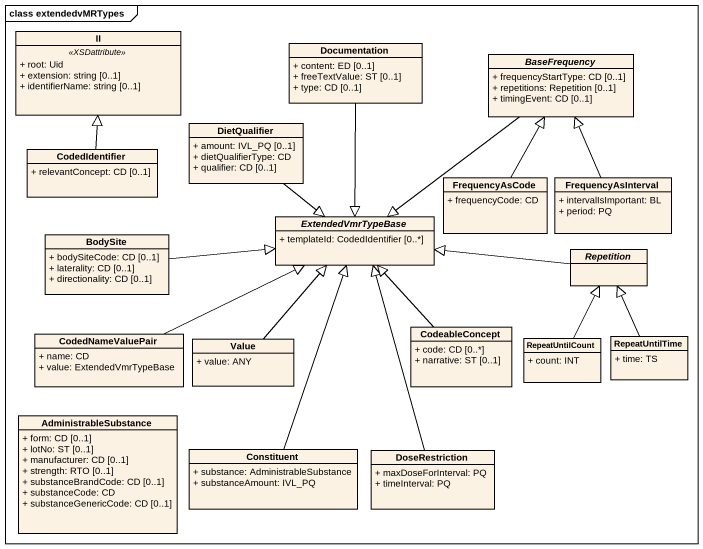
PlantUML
@startuml
mainframe class extendedvMRTypes
hide circle
hide empty members
skinparam classAttributeIconSize 0
class II {
  .. <<XSDattribute>> ..
  + root: Uid
  + extension: string [0..1]
  + identifierName: string [0..1]
}
class Documentation {
  + content: ED [0..1]
  + freeTextValue: ST [0..1]
  + type: CD [0..1]
}
abstract class BaseFrequency {
  + frequencyStartType: CD [0..1]
  + repetitions: Repetition [0..1]
  + timingEvent: CD [0..1]
}
class CodedIdentifier {
  + relevantConcept: CD [0..1]
}
class DietQualifier {
  + amount: IVL_PQ [0..1]
  + dietQualifierType: CD
  + qualifier: CD [0..1]
}
class FrequencyAsCode {
  + frequencyCode: CD
}
class FrequencyAsInterval {
  + intervalIsImportant: BL
  + period: PQ
}
abstract class ExtendedVmrTypeBase {
  + templateId: CodedIdentifier [0..*]
}
class BodySite {
  + bodySiteCode: CD [0..1]
  + laterality: CD [0..1]
  + directionality: CD [0..1]
}
abstract class Repetition
class CodedNameValuePair {
  + name: CD
  + value: ExtendedVmrTypeBase
}
class Value {
  + value: ANY
}
class CodeableConcept {
  + code: CD [0..*]
  + narrative: ST [0..1]
}
class RepeatUntilCount {
  + count: INT
}
class RepeatUntilTime {
  + time: TS
}
class AdministrableSubstance {
  + form: CD [0..1]
  + lotNo: ST [0..1]
  + manufacturer: CD [0..1]
  + strength: RTO [0..1]
  + substanceBrandCode: CD [0..1]
  + substanceCode: CD
  + substanceGenericCode: CD [0..1]
}
class Constituent {
  + substance: AdministrableSubstance
  + substanceAmount: IVL_PQ
}
class DoseRestriction {
  + maxDoseForInterval: PQ
  + timeInterval: PQ
}
Documentation --|> ExtendedVmrTypeBase
BaseFrequency --|> ExtendedVmrTypeBase
CodedIdentifier -up-|> II
DietQualifier --|> ExtendedVmrTypeBase
FrequencyAsCode -up-|> BaseFrequency
FrequencyAsInterval -up-|> BaseFrequency
BodySite -right-|> ExtendedVmrTypeBase
Repetition -left-|> ExtendedVmrTypeBase
CodedNameValuePair -right-|> ExtendedVmrTypeBase
Value -up-|> ExtendedVmrTypeBase
CodeableConcept -up-|> ExtendedVmrTypeBase
RepeatUntilCount -up-|> Repetition
RepeatUntilTime -up-|> Repetition
Constituent -up-|> ExtendedVmrTypeBase
DoseRestriction -up-|> ExtendedVmrTypeBase
@enduml
